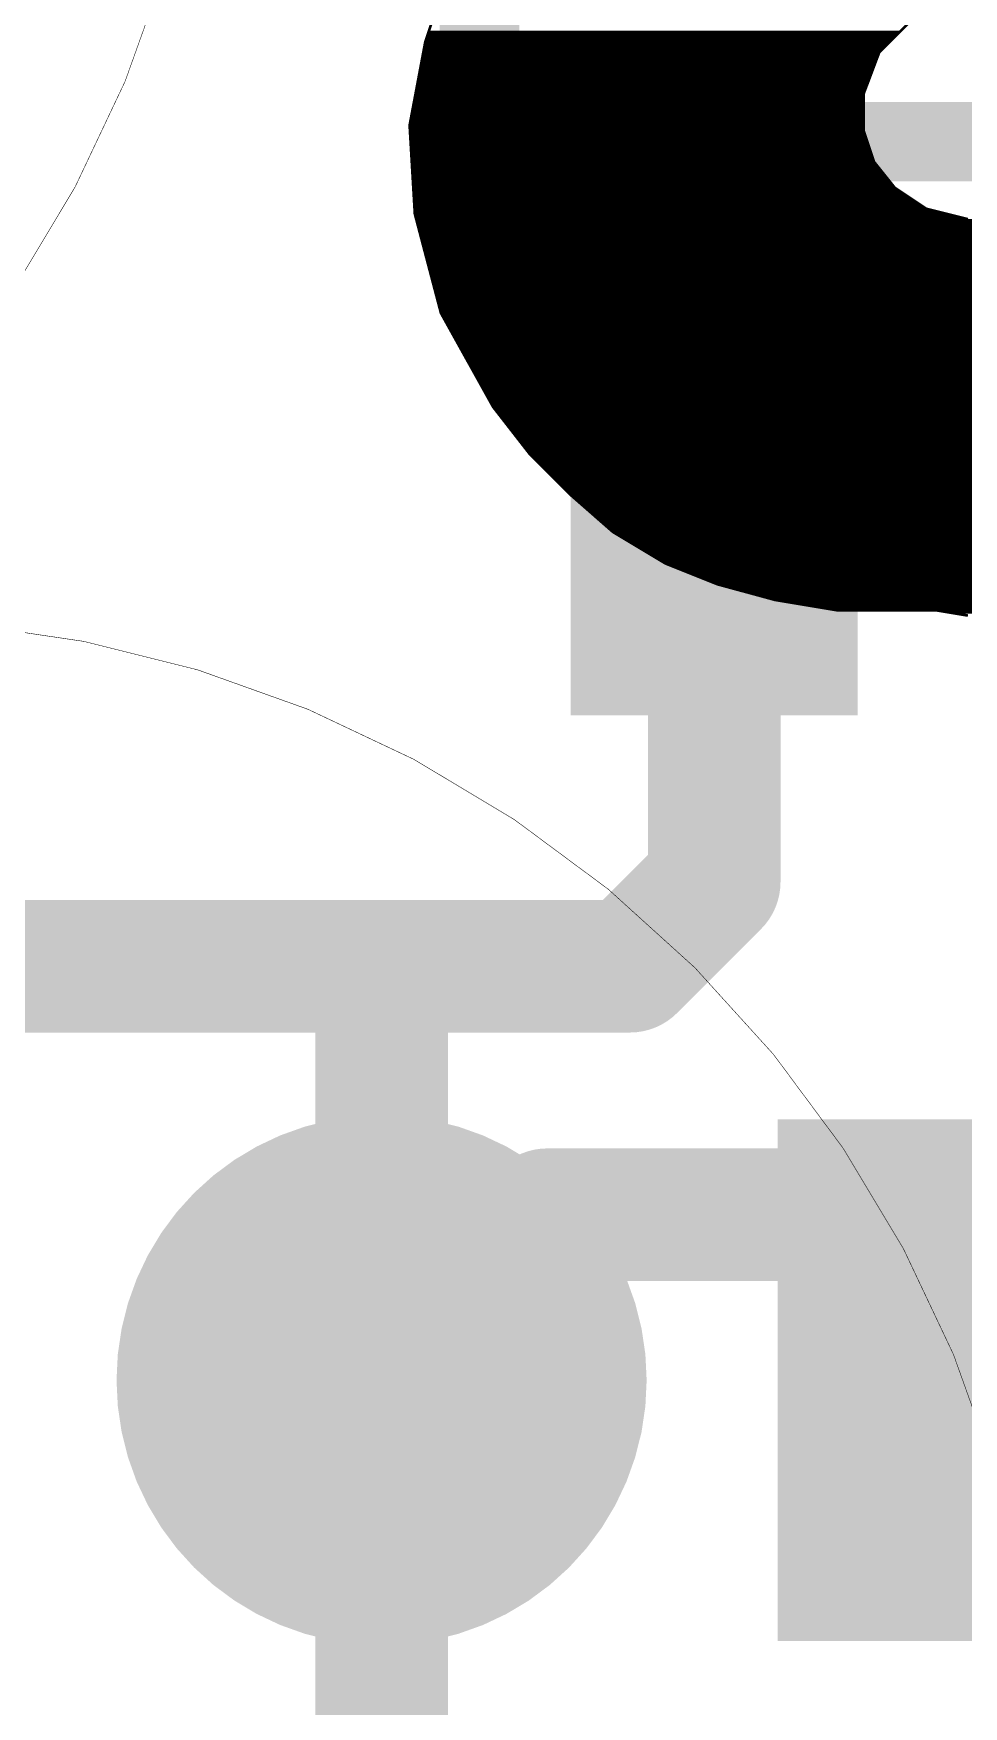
# Model space of a CAD drawing. Extents: x -45 to 63, y -30 to 12.
# Drawn here: x -3.842 to -2.06, y -6.341 to -3.133 of the extents above; entities that cross this region are included whole.
import ezdxf

# ---------------------------------------------------------------- set-up
doc = ezdxf.new("R2010")
doc.units = 0
for name, color, linetype in [('1', 12, 'CONTINUOUS'), ('16', 132, 'CONTINUOUS'), ('18', 110, 'CONTINUOUS'), ('20', 53, 'CONTINUOUS'), ('22', 40, 'CONTINUOUS'), ('49', 253, 'CONTINUOUS'), ('51', 53, 'CONTINUOUS')]:
    doc.layers.add(name, color=color, linetype=linetype)

# ---------------------------------------------------------------- blocks, each defined once
blk = doc.blocks.new('RECT')
blk.add_solid([(-0.5, -0.5), (0.5, -0.5), (-0.5, 0.5), (0.5, 0.5)])
blk = doc.blocks.new('ROUNDV')
at = {"const_width": 0.5}
blk.add_lwpolyline([(0, -0.25, 1), (0, 0.25, 1), (0, -0.25)], format="xyb", dxfattribs=at)

msp = doc.modelspace()

# ---------------------------------------------------------------- linework, layer by layer
at = {"layer": '1', "const_width": 0.254}
for points in [[(-2.5375, -3.8401), (-2.5375, -4.76)], [(-2.5375, -4.76), (-2.6987, -4.9213)], [(-3.175, -4.9213), (-4.3887, -4.9213)], [(-2.6987, -4.9213), (-3.175, -4.9213)], [(-3.175, -4.9213), (-3.175, -5.715)], [(-3.175, -6.5088), (-3.175, -5.715)]]:
    msp.add_lwpolyline(points, dxfattribs=at)
at = {"layer": '1', "const_width": 0.127}
for points in [[(-2.474, -3.8401, 1), (-2.601, -3.8401)], [(-2.4926, -4.8049, 1), (-2.5824, -4.7151)], [(-2.601, -4.76, 1), (-2.474, -4.76)], [(-3.175, -4.8578, 1), (-3.175, -4.9848)], [(-3.1115, -4.9213, 1), (-3.2385, -4.9213)], [(-3.175, -4.9848, 1), (-3.175, -4.8578)], [(-2.6987, -4.9848, 1), (-2.6987, -4.8578)], [(-2.7437, -4.8763, 1), (-2.6538, -4.9662)], [(-3.1115, -5.715, 1), (-3.2385, -5.715)], [(-3.2385, -5.715, 1), (-3.1115, -5.715)]]:
    msp.add_lwpolyline(points, format="xyb", dxfattribs=at)
at = {"layer": '16', "const_width": 0.254}
for points in [[(-2.8575, -5.3975), (-3.175, -5.715)], [(2.54, -5.3975), (-2.8575, -5.3975)]]:
    msp.add_lwpolyline(points, dxfattribs=at)
at = {"layer": '16', "const_width": 0.127}
for points in [[(-2.8575, -5.334, 1), (-2.8575, -5.461)], [(-2.8126, -5.4424, 1), (-2.9024, -5.3526)], [(-3.2199, -5.6701, 1), (-3.1301, -5.7599)]]:
    msp.add_lwpolyline(points, format="xyb", dxfattribs=at)
at = {"layer": '20', "const_width": 0.254}
msp.add_lwpolyline([(0, -16.764, 1), (0, 11.684, 1), (0, -16.764)], format="xyb", dxfattribs=at)
at = {"layer": '22', "const_width": 0.0051}
for points in [[(-3.0913, -3.1488), (-3.0413, -2.9988)], [(-2.1513, -3.0988), (-2.2212, -3.1688)], [(-3.0901, -3.1453), (-2.1978, -3.1453)], [(-3.0884, -3.1402), (-2.1927, -3.1402)], [(-3.0867, -3.1351), (-2.1876, -3.1351)], [(-3.085, -3.1301), (-2.1825, -3.1301)], [(-3.1213, -3.3088), (-3.0913, -3.1488)], [(-3.0963, -3.1758), (-2.2239, -3.1758)], [(-3.0954, -3.1707), (-2.222, -3.1707)], [(-3.0944, -3.1656), (-2.2181, -3.1656)], [(-3.0935, -3.1605), (-2.213, -3.1605)], [(-3.0925, -3.1555), (-2.208, -3.1555)], [(-3.0916, -3.1504), (-2.2029, -3.1504)], [(-2.2212, -3.1688), (-2.2513, -3.2488)], [(-3.102, -3.2063), (-2.2353, -3.2063)], [(-3.1011, -3.2012), (-2.2334, -3.2012)], [(-3.1001, -3.1961), (-2.2315, -3.1961)], [(-3.0992, -3.191), (-2.2296, -3.191)], [(-3.0982, -3.1859), (-2.2277, -3.1859)], [(-3.0973, -3.1809), (-2.2258, -3.1809)], [(-3.1087, -3.2418), (-2.2487, -3.2418)], [(-3.1078, -3.2368), (-2.2468, -3.2368)], [(-3.1068, -3.2317), (-2.2448, -3.2317)], [(-3.1058, -3.2266), (-2.2429, -3.2266)], [(-3.1049, -3.2215), (-2.241, -3.2215)], [(-3.1039, -3.2164), (-2.2391, -3.2164)], [(-3.103, -3.2114), (-2.2372, -3.2114)], [(-3.1144, -3.2723), (-2.2513, -3.2723)], [(-3.1135, -3.2672), (-2.2513, -3.2672)], [(-3.1125, -3.2622), (-2.2513, -3.2622)], [(-3.1116, -3.2571), (-2.2513, -3.2571)], [(-3.1106, -3.252), (-2.2513, -3.252)], [(-3.1097, -3.2469), (-2.2506, -3.2469)], [(-2.2513, -3.2488), (-2.2513, -3.3188)], [(-3.1201, -3.3028), (-2.2513, -3.3028)], [(-3.1192, -3.2977), (-2.2513, -3.2977)], [(-3.1182, -3.2927), (-2.2513, -3.2927)], [(-3.1173, -3.2876), (-2.2513, -3.2876)], [(-3.1163, -3.2825), (-2.2513, -3.2825)], [(-3.1154, -3.2774), (-2.2513, -3.2774)], [(-3.1113, -3.4788), (-3.1213, -3.3088)], [(-3.1211, -3.3079), (-2.2513, -3.3079)], [(-3.121, -3.313), (-2.2513, -3.313)], [(-3.1207, -3.3181), (-2.2513, -3.3181)], [(-3.1204, -3.3231), (-2.2498, -3.3231)], [(-3.1201, -3.3282), (-2.2481, -3.3282)], [(-3.1198, -3.3333), (-2.2464, -3.3333)], [(-3.1195, -3.3384), (-2.2447, -3.3384)], [(-2.2513, -3.3188), (-2.2313, -3.3788)], [(-3.1192, -3.3435), (-2.243, -3.3435)], [(-3.1189, -3.3485), (-2.2413, -3.3485)], [(-3.1186, -3.3536), (-2.2396, -3.3536)], [(-3.1183, -3.3587), (-2.2379, -3.3587)], [(-3.118, -3.3638), (-2.2362, -3.3638)], [(-3.1177, -3.3689), (-2.2345, -3.3689)], [(-3.1174, -3.374), (-2.2329, -3.374)], [(-3.1171, -3.379), (-2.231, -3.379)], [(-3.1168, -3.3841), (-2.227, -3.3841)], [(-3.1165, -3.3892), (-2.2229, -3.3892)], [(-3.1162, -3.3943), (-2.2188, -3.3943)], [(-3.1159, -3.3994), (-2.2148, -3.3994)], [(-2.2313, -3.3788), (-2.1913, -3.4287)], [(-3.1156, -3.4044), (-2.2107, -3.4044)], [(-3.1153, -3.4095), (-2.2066, -3.4095)], [(-3.115, -3.4146), (-2.2026, -3.4146)], [(-3.1147, -3.4197), (-2.1985, -3.4197)], [(-3.1144, -3.4248), (-2.1944, -3.4248)], [(-3.1141, -3.4298), (-2.1896, -3.4298)], [(-3.1138, -3.4349), (-2.182, -3.4349)], [(-2.1913, -3.4287), (-2.1313, -3.4688)], [(-3.1135, -3.44), (-2.1744, -3.44)], [(-3.1132, -3.4451), (-2.1667, -3.4451)], [(-3.1129, -3.4502), (-2.1591, -3.4502)], [(-3.1126, -3.4553), (-2.1515, -3.4553)], [(-3.1123, -3.4603), (-2.1439, -3.4603)], [(-3.112, -3.4654), (-2.1363, -3.4654)], [(-3.1117, -3.4705), (-2.1243, -3.4705)], [(-3.1114, -3.4756), (-2.104, -3.4756)], [(-3.0613, -3.6688), (-3.1113, -3.4788)], [(-3.1107, -3.4807), (-2.0836, -3.4807)], [(-3.1094, -3.4857), (-2.0633, -3.4857)], [(-3.1081, -3.4908), (-1.4335, -3.4908)], [(-3.1067, -3.4959), (-1.4329, -3.4959)], [(-2.1313, -3.4688), (-2.0513, -3.4888)], [(-3.1054, -3.501), (-1.4322, -3.501)], [(-3.1041, -3.5061), (-1.4316, -3.5061)], [(-3.1027, -3.5111), (-1.4313, -3.5111)], [(-3.1014, -3.5162), (-1.4313, -3.5162)], [(-3.1, -3.5213), (-1.4313, -3.5213)], [(-3.0987, -3.5264), (-1.4313, -3.5264)], [(-3.0974, -3.5315), (-1.4313, -3.5315)], [(-3.096, -3.5366), (-1.4313, -3.5366)], [(-3.0947, -3.5416), (-1.4313, -3.5416)], [(-3.0934, -3.5467), (-1.4313, -3.5467)], [(-3.092, -3.5518), (-1.4313, -3.5518)], [(-3.0907, -3.5569), (-1.4313, -3.5569)], [(-3.0894, -3.562), (-1.4313, -3.562)], [(-3.088, -3.567), (-1.4313, -3.567)], [(-3.0867, -3.5721), (-1.4313, -3.5721)], [(-3.0853, -3.5772), (-1.4313, -3.5772)], [(-3.084, -3.5823), (-1.4313, -3.5823)], [(-3.0827, -3.5874), (-1.4313, -3.5874)], [(-3.0813, -3.5924), (-1.4313, -3.5924)], [(-3.08, -3.5975), (-1.4313, -3.5975)], [(-3.0787, -3.6026), (-1.4313, -3.6026)], [(-3.0773, -3.6077), (-1.4313, -3.6077)], [(-3.076, -3.6128), (-1.4313, -3.6128)], [(-3.0746, -3.6179), (-1.4313, -3.6179)], [(-3.0733, -3.6229), (-1.4313, -3.6229)], [(-3.072, -3.628), (-1.4313, -3.628)], [(-3.0706, -3.6331), (-1.4313, -3.6331)], [(-3.0693, -3.6382), (-1.4313, -3.6382)], [(-3.068, -3.6433), (-1.4313, -3.6433)], [(-3.0666, -3.6483), (-1.4313, -3.6483)], [(-3.0653, -3.6534), (-1.4313, -3.6534)], [(-3.0639, -3.6585), (-1.4313, -3.6585)], [(-3.0626, -3.6636), (-1.4313, -3.6636)], [(-3.0613, -3.6687), (-1.4313, -3.6687)], [(-2.9613, -3.8488), (-3.0613, -3.6688)], [(-3.0585, -3.6737), (-1.4313, -3.6737)], [(-3.0556, -3.6788), (-1.4313, -3.6788)], [(-3.0528, -3.6839), (-1.4313, -3.6839)], [(-3.05, -3.689), (-1.4313, -3.689)], [(-3.0472, -3.6941), (-1.4313, -3.6941)], [(-3.0444, -3.6992), (-1.4313, -3.6992)], [(-3.0415, -3.7042), (-1.4313, -3.7042)], [(-3.0387, -3.7093), (-1.4313, -3.7093)], [(-3.0359, -3.7144), (-1.4313, -3.7144)], [(-3.0331, -3.7195), (-1.4313, -3.7195)], [(-3.0302, -3.7246), (-1.4313, -3.7246)], [(-3.0274, -3.7296), (-1.4313, -3.7296)], [(-3.0246, -3.7347), (-1.4313, -3.7347)], [(-3.0218, -3.7398), (-1.4313, -3.7398)], [(-3.019, -3.7449), (-1.4313, -3.7449)], [(-3.0161, -3.75), (-1.4313, -3.75)], [(-3.0133, -3.755), (-1.4313, -3.755)], [(-3.0105, -3.7601), (-1.4313, -3.7601)], [(-3.0077, -3.7652), (-1.4313, -3.7652)], [(-3.0048, -3.7703), (-1.4313, -3.7703)], [(-3.002, -3.7754), (-1.4313, -3.7754)], [(-2.9992, -3.7805), (-1.4313, -3.7805)], [(-2.9964, -3.7855), (-1.4313, -3.7855)], [(-2.9935, -3.7906), (-1.4313, -3.7906)], [(-2.9907, -3.7957), (-1.4313, -3.7957)], [(-2.9879, -3.8008), (-1.4313, -3.8008)], [(-2.9851, -3.8059), (-1.4313, -3.8059)], [(-2.9823, -3.8109), (-1.4313, -3.8109)], [(-2.9794, -3.816), (-1.4313, -3.816)], [(-2.9766, -3.8211), (-1.4313, -3.8211)], [(-2.9738, -3.8262), (-1.4313, -3.8262)], [(-2.971, -3.8313), (-1.4313, -3.8313)], [(-2.9681, -3.8363), (-1.4313, -3.8363)], [(-2.9653, -3.8414), (-1.4313, -3.8414)], [(-2.9625, -3.8465), (-1.4313, -3.8465)], [(-2.8913, -3.9388), (-2.9613, -3.8488)], [(-2.959, -3.8516), (-1.4313, -3.8516)], [(-2.9551, -3.8567), (-1.4313, -3.8567)], [(-2.9511, -3.8618), (-1.4313, -3.8618)], [(-2.9472, -3.8668), (-1.4313, -3.8668)], [(-2.9432, -3.8719), (-1.4313, -3.8719)], [(-2.9393, -3.877), (-1.4313, -3.877)], [(-2.9353, -3.8821), (-1.4313, -3.8821)], [(-2.9314, -3.8872), (-1.4313, -3.8872)], [(-2.9274, -3.8922), (-1.4313, -3.8922)], [(-2.9235, -3.8973), (-1.4313, -3.8973)], [(-2.9195, -3.9024), (-1.4313, -3.9024)], [(-2.9156, -3.9075), (-1.4313, -3.9075)], [(-2.9116, -3.9126), (-1.4313, -3.9126)], [(-2.9077, -3.9176), (-1.4313, -3.9176)], [(-2.9037, -3.9227), (-1.4313, -3.9227)], [(-2.8998, -3.9278), (-1.4313, -3.9278)], [(-2.8958, -3.9329), (-1.4313, -3.9329)], [(-2.8919, -3.938), (-1.4313, -3.938)], [(-2.8113, -4.0187), (-2.8913, -3.9388)], [(-2.887, -3.9431), (-1.4313, -3.9431)], [(-2.8819, -3.9481), (-1.4313, -3.9481)], [(-2.8768, -3.9532), (-1.4313, -3.9532)], [(-2.8717, -3.9583), (-1.4313, -3.9583)], [(-2.8666, -3.9634), (-1.4313, -3.9634)], [(-2.8615, -3.9685), (-1.4313, -3.9685)], [(-2.8565, -3.9735), (-1.4313, -3.9735)], [(-2.8514, -3.9786), (-1.4313, -3.9786)], [(-2.8463, -3.9837), (-1.4313, -3.9837)], [(-2.8412, -3.9888), (-1.4313, -3.9888)], [(-2.8361, -3.9939), (-1.4313, -3.9939)], [(-2.8311, -3.9989), (-1.4313, -3.9989)], [(-2.826, -4.004), (-1.4313, -4.004)], [(-2.8209, -4.0091), (-1.4313, -4.0091)], [(-2.8158, -4.0142), (-1.4313, -4.0142)], [(-2.7313, -4.0888), (-2.8113, -4.0187)], [(-2.8107, -4.0193), (-1.4313, -4.0193)], [(-2.8049, -4.0244), (-1.4313, -4.0244)], [(-2.799, -4.0294), (-1.4313, -4.0294)], [(-2.7932, -4.0345), (-1.4313, -4.0345)], [(-2.7874, -4.0396), (-1.4313, -4.0396)], [(-2.7816, -4.0447), (-1.4313, -4.0447)], [(-2.7758, -4.0498), (-1.4313, -4.0498)], [(-2.77, -4.0548), (-1.4313, -4.0548)], [(-2.7642, -4.0599), (-1.4313, -4.0599)], [(-2.7584, -4.065), (-1.4313, -4.065)], [(-2.7526, -4.0701), (-1.4313, -4.0701)], [(-2.7468, -4.0752), (-1.4313, -4.0752)], [(-2.741, -4.0802), (-1.4313, -4.0802)], [(-2.7352, -4.0853), (-1.4313, -4.0853)], [(-2.6313, -4.1488), (-2.7313, -4.0888)], [(-2.7285, -4.0904), (-1.4313, -4.0904)], [(-2.72, -4.0955), (-1.4313, -4.0955)], [(-2.7116, -4.1006), (-1.4313, -4.1006)], [(-2.7031, -4.1056), (-1.4313, -4.1056)], [(-2.6946, -4.1107), (-1.4313, -4.1107)], [(-2.6861, -4.1158), (-1.4313, -4.1158)], [(-2.6777, -4.1209), (-1.4313, -4.1209)], [(-2.6692, -4.126), (-1.4313, -4.126)], [(-2.6607, -4.1311), (-1.4313, -4.1311)], [(-2.6523, -4.1361), (-1.4313, -4.1361)], [(-2.6438, -4.1412), (-1.4313, -4.1412)], [(-2.6353, -4.1463), (-1.4313, -4.1463)], [(-2.5313, -4.1888), (-2.6313, -4.1488)], [(-2.6247, -4.1514), (-1.4313, -4.1514)], [(-2.612, -4.1565), (-1.4313, -4.1565)], [(-2.5993, -4.1615), (-1.4313, -4.1615)], [(-2.5866, -4.1666), (-1.4313, -4.1666)], [(-2.5739, -4.1717), (-1.4313, -4.1717)], [(-2.5612, -4.1768), (-1.4313, -4.1768)], [(-2.5485, -4.1819), (-1.4313, -4.1819)], [(-2.5358, -4.187), (-1.4313, -4.187)], [(-2.4213, -4.2188), (-2.5313, -4.1888)], [(-2.5192, -4.192), (-1.4313, -4.192)], [(-2.5006, -4.1971), (-1.4313, -4.1971)], [(-2.482, -4.2022), (-1.4313, -4.2022)], [(-2.4633, -4.2073), (-1.4313, -4.2073)], [(-2.4447, -4.2124), (-1.4313, -4.2124)], [(-2.4261, -4.2174), (-1.4313, -4.2174)], [(-2.3013, -4.2388), (-2.4213, -4.2188)], [(-2.3986, -4.2225), (-1.4313, -4.2225)], [(-2.3681, -4.2276), (-1.4313, -4.2276)], [(-2.3377, -4.2327), (-1.4313, -4.2327)], [(-2.3072, -4.2378), (-1.4313, -4.2378)], [(-2.1113, -4.2388), (-2.3013, -4.2388)], [(-2.0513, -4.2488), (-2.1113, -4.2388)], [(-2.0867, -4.2428), (-1.4313, -4.2428)]]:
    msp.add_lwpolyline(points, dxfattribs=at)
at = {"layer": '22', "const_width": 0.0025}
for points in [[(-3.0901, -3.144, 1), (-3.0901, -3.1466)], [(-3.0884, -3.1389, 1), (-3.0884, -3.1415)], [(-3.0867, -3.1339, 1), (-3.0867, -3.1364)], [(-2.1978, -3.1466, 1), (-2.1978, -3.144)], [(-2.1927, -3.1415, 1), (-2.1927, -3.1389)], [(-2.1876, -3.1364, 1), (-2.1876, -3.1339)], [(-3.0963, -3.1745, 1), (-3.0963, -3.1771)], [(-3.0954, -3.1694, 1), (-3.0954, -3.172)], [(-3.0944, -3.1643, 1), (-3.0944, -3.1669)], [(-3.0935, -3.1593, 1), (-3.0935, -3.1618)], [(-3.0925, -3.1542, 1), (-3.0925, -3.1567)], [(-3.0916, -3.1491, 1), (-3.0916, -3.1516)], [(-3.09, -3.149, 1), (-3.0925, -3.1485)], [(-3.0925, -3.1483, 1), (-3.09, -3.1492)], [(-2.2239, -3.1771, 1), (-2.2239, -3.1745)], [(-2.2201, -3.1692, 1), (-2.2224, -3.1683)], [(-2.2221, -3.1679, 1), (-2.2204, -3.1696)], [(-2.222, -3.172, 1), (-2.222, -3.1694)], [(-2.2181, -3.1669, 1), (-2.2181, -3.1643)], [(-2.213, -3.1618, 1), (-2.213, -3.1593)], [(-2.208, -3.1567, 1), (-2.208, -3.1542)], [(-2.2029, -3.1516, 1), (-2.2029, -3.1491)], [(-3.102, -3.205, 1), (-3.102, -3.2075)], [(-3.1011, -3.1999, 1), (-3.1011, -3.2025)], [(-3.1001, -3.1948, 1), (-3.1001, -3.1974)], [(-3.0992, -3.1898, 1), (-3.0992, -3.1923)], [(-3.0982, -3.1847, 1), (-3.0982, -3.1872)], [(-3.0973, -3.1796, 1), (-3.0973, -3.1821)], [(-2.2353, -3.2075, 1), (-2.2353, -3.205)], [(-2.2334, -3.2025, 1), (-2.2334, -3.1999)], [(-2.2315, -3.1974, 1), (-2.2315, -3.1948)], [(-2.2296, -3.1923, 1), (-2.2296, -3.1898)], [(-2.2277, -3.1872, 1), (-2.2277, -3.1847)], [(-2.2258, -3.1821, 1), (-2.2258, -3.1796)], [(-3.1087, -3.2406, 1), (-3.1087, -3.2431)], [(-3.1078, -3.2355, 1), (-3.1078, -3.238)], [(-3.1068, -3.2304, 1), (-3.1068, -3.2329)], [(-3.1058, -3.2253, 1), (-3.1058, -3.2279)], [(-3.1049, -3.2202, 1), (-3.1049, -3.2228)], [(-3.1039, -3.2152, 1), (-3.1039, -3.2177)], [(-3.103, -3.2101, 1), (-3.103, -3.2126)], [(-2.2487, -3.2431, 1), (-2.2487, -3.2406)], [(-2.2468, -3.238, 1), (-2.2468, -3.2355)], [(-2.2448, -3.2329, 1), (-2.2448, -3.2304)], [(-2.2429, -3.2279, 1), (-2.2429, -3.2253)], [(-2.241, -3.2228, 1), (-2.241, -3.2202)], [(-2.2391, -3.2177, 1), (-2.2391, -3.2152)], [(-2.2372, -3.2126, 1), (-2.2372, -3.2101)], [(-3.1144, -3.2711, 1), (-3.1144, -3.2736)], [(-3.1135, -3.266, 1), (-3.1135, -3.2685)], [(-3.1125, -3.2609, 1), (-3.1125, -3.2634)], [(-3.1116, -3.2558, 1), (-3.1116, -3.2584)], [(-3.1106, -3.2507, 1), (-3.1106, -3.2533)], [(-3.1097, -3.2456, 1), (-3.1097, -3.2482)], [(-2.25, -3.2488, 1), (-2.2525, -3.2488)], [(-2.2524, -3.2483, 1), (-2.2501, -3.2492)], [(-2.2513, -3.2533, 1), (-2.2513, -3.2507)], [(-2.2513, -3.2584, 1), (-2.2513, -3.2558)], [(-2.2513, -3.2634, 1), (-2.2513, -3.2609)], [(-2.2513, -3.2685, 1), (-2.2513, -3.266)], [(-2.2513, -3.2736, 1), (-2.2513, -3.2711)], [(-2.2506, -3.2482, 1), (-2.2506, -3.2456)], [(-3.1201, -3.3015, 1), (-3.1201, -3.3041)], [(-3.1192, -3.2965, 1), (-3.1192, -3.299)], [(-3.1182, -3.2914, 1), (-3.1182, -3.2939)], [(-3.1173, -3.2863, 1), (-3.1173, -3.2888)], [(-3.1163, -3.2812, 1), (-3.1163, -3.2838)], [(-3.1154, -3.2761, 1), (-3.1154, -3.2787)], [(-2.2513, -3.2787, 1), (-2.2513, -3.2761)], [(-2.2513, -3.2838, 1), (-2.2513, -3.2812)], [(-2.2513, -3.2888, 1), (-2.2513, -3.2863)], [(-2.2513, -3.2939, 1), (-2.2513, -3.2914)], [(-2.2513, -3.299, 1), (-2.2513, -3.2965)], [(-2.2513, -3.3041, 1), (-2.2513, -3.3015)], [(-3.12, -3.3087, 1), (-3.1225, -3.3088)], [(-3.1225, -3.3085, 1), (-3.12, -3.309)], [(-3.1211, -3.3066, 1), (-3.1211, -3.3092)], [(-3.121, -3.3117, 1), (-3.121, -3.3142)], [(-3.1207, -3.3168, 1), (-3.1207, -3.3193)], [(-3.1204, -3.3219, 1), (-3.1204, -3.3244)], [(-3.1201, -3.3269, 1), (-3.1201, -3.3295)], [(-3.1198, -3.332, 1), (-3.1198, -3.3346)], [(-3.1195, -3.3371, 1), (-3.1195, -3.3397)], [(-2.25, -3.3183, 1), (-2.2525, -3.3192)], [(-2.2525, -3.3188, 1), (-2.25, -3.3188)], [(-2.2513, -3.3092, 1), (-2.2513, -3.3066)], [(-2.2513, -3.3142, 1), (-2.2513, -3.3117)], [(-2.2513, -3.3193, 1), (-2.2513, -3.3168)], [(-2.2498, -3.3244, 1), (-2.2498, -3.3219)], [(-2.2481, -3.3295, 1), (-2.2481, -3.3269)], [(-2.2464, -3.3346, 1), (-2.2464, -3.332)], [(-2.2447, -3.3397, 1), (-2.2447, -3.3371)], [(-3.1192, -3.3422, 1), (-3.1192, -3.3447)], [(-3.1189, -3.3473, 1), (-3.1189, -3.3498)], [(-3.1186, -3.3524, 1), (-3.1186, -3.3549)], [(-3.1183, -3.3574, 1), (-3.1183, -3.36)], [(-3.118, -3.3625, 1), (-3.118, -3.3651)], [(-3.1177, -3.3676, 1), (-3.1177, -3.3701)], [(-2.243, -3.3447, 1), (-2.243, -3.3422)], [(-2.2413, -3.3498, 1), (-2.2413, -3.3473)], [(-2.2396, -3.3549, 1), (-2.2396, -3.3524)], [(-2.2379, -3.36, 1), (-2.2379, -3.3574)], [(-2.2362, -3.3651, 1), (-2.2362, -3.3625)], [(-2.2345, -3.3701, 1), (-2.2345, -3.3676)], [(-3.1174, -3.3727, 1), (-3.1174, -3.3752)], [(-3.1171, -3.3778, 1), (-3.1171, -3.3803)], [(-3.1168, -3.3828, 1), (-3.1168, -3.3854)], [(-3.1165, -3.3879, 1), (-3.1165, -3.3905)], [(-3.1162, -3.393, 1), (-3.1162, -3.3955)], [(-3.1159, -3.3981, 1), (-3.1159, -3.4006)], [(-2.2329, -3.3752, 1), (-2.2329, -3.3727)], [(-2.2325, -3.3792, 1), (-2.23, -3.3783)], [(-2.2303, -3.378, 1), (-2.2322, -3.3795)], [(-2.231, -3.3803, 1), (-2.231, -3.3778)], [(-2.227, -3.3854, 1), (-2.227, -3.3828)], [(-2.2229, -3.3905, 1), (-2.2229, -3.3879)], [(-2.2188, -3.3955, 1), (-2.2188, -3.393)], [(-2.2148, -3.4006, 1), (-2.2148, -3.3981)], [(-3.1156, -3.4032, 1), (-3.1156, -3.4057)], [(-3.1153, -3.4082, 1), (-3.1153, -3.4108)], [(-3.115, -3.4133, 1), (-3.115, -3.4159)], [(-3.1147, -3.4184, 1), (-3.1147, -3.421)], [(-3.1144, -3.4235, 1), (-3.1144, -3.426)], [(-3.1141, -3.4286, 1), (-3.1141, -3.4311)], [(-3.1138, -3.4337, 1), (-3.1138, -3.4362)], [(-2.2107, -3.4057, 1), (-2.2107, -3.4032)], [(-2.2066, -3.4108, 1), (-2.2066, -3.4082)], [(-2.2026, -3.4159, 1), (-2.2026, -3.4133)], [(-2.1985, -3.421, 1), (-2.1985, -3.4184)], [(-2.1944, -3.426, 1), (-2.1944, -3.4235)], [(-2.1905, -3.4277, 1), (-2.192, -3.4298)], [(-2.1922, -3.4295, 1), (-2.1903, -3.428)], [(-2.1896, -3.4311, 1), (-2.1896, -3.4286)], [(-2.182, -3.4362, 1), (-2.182, -3.4337)], [(-3.1135, -3.4387, 1), (-3.1135, -3.4413)], [(-3.1132, -3.4438, 1), (-3.1132, -3.4464)], [(-3.1129, -3.4489, 1), (-3.1129, -3.4514)], [(-3.1126, -3.454, 1), (-3.1126, -3.4565)], [(-3.1123, -3.4591, 1), (-3.1123, -3.4616)], [(-3.112, -3.4641, 1), (-3.112, -3.4667)], [(-2.1744, -3.4413, 1), (-2.1744, -3.4387)], [(-2.1667, -3.4464, 1), (-2.1667, -3.4438)], [(-2.1591, -3.4514, 1), (-2.1591, -3.4489)], [(-2.1515, -3.4565, 1), (-2.1515, -3.454)], [(-2.1439, -3.4616, 1), (-2.1439, -3.4591)], [(-2.1363, -3.4667, 1), (-2.1363, -3.4641)], [(-3.1117, -3.4692, 1), (-3.1117, -3.4718)], [(-3.1114, -3.4743, 1), (-3.1114, -3.4768)], [(-3.11, -3.4784, 1), (-3.1125, -3.4791)], [(-3.1125, -3.4788, 1), (-3.11, -3.4787)], [(-3.1107, -3.4794, 1), (-3.1107, -3.4819)], [(-3.1094, -3.4845, 1), (-3.1094, -3.487)], [(-3.1081, -3.4895, 1), (-3.1081, -3.4921)], [(-3.1067, -3.4946, 1), (-3.1067, -3.4972)], [(-2.1309, -3.4675, 1), (-2.1316, -3.47)], [(-2.132, -3.4698, 1), (-2.1305, -3.4677)], [(-2.1243, -3.4718, 1), (-2.1243, -3.4692)], [(-2.104, -3.4768, 1), (-2.104, -3.4743)], [(-2.0836, -3.4819, 1), (-2.0836, -3.4794)], [(-2.0633, -3.487, 1), (-2.0633, -3.4845)], [(-3.1054, -3.4997, 1), (-3.1054, -3.5023)], [(-3.1041, -3.5048, 1), (-3.1041, -3.5073)], [(-3.1027, -3.5099, 1), (-3.1027, -3.5124)], [(-3.1014, -3.515, 1), (-3.1014, -3.5175)], [(-3.1, -3.52, 1), (-3.1, -3.5226)], [(-3.0987, -3.5251, 1), (-3.0987, -3.5277)], [(-3.0974, -3.5302, 1), (-3.0974, -3.5327)], [(-3.096, -3.5353, 1), (-3.096, -3.5378)], [(-3.0947, -3.5404, 1), (-3.0947, -3.5429)], [(-3.0934, -3.5454, 1), (-3.0934, -3.548)], [(-3.092, -3.5505, 1), (-3.092, -3.5531)], [(-3.0907, -3.5556, 1), (-3.0907, -3.5581)], [(-3.0894, -3.5607, 1), (-3.0894, -3.5632)], [(-3.088, -3.5658, 1), (-3.088, -3.5683)], [(-3.0867, -3.5708, 1), (-3.0867, -3.5734)], [(-3.0853, -3.5759, 1), (-3.0853, -3.5785)], [(-3.084, -3.581, 1), (-3.084, -3.5836)], [(-3.0827, -3.5861, 1), (-3.0827, -3.5886)], [(-3.0813, -3.5912, 1), (-3.0813, -3.5937)], [(-3.08, -3.5963, 1), (-3.08, -3.5988)], [(-3.0787, -3.6013, 1), (-3.0787, -3.6039)], [(-3.0773, -3.6064, 1), (-3.0773, -3.609)], [(-3.076, -3.6115, 1), (-3.076, -3.614)], [(-3.0746, -3.6166, 1), (-3.0746, -3.6191)], [(-3.0733, -3.6217, 1), (-3.0733, -3.6242)], [(-3.072, -3.6267, 1), (-3.072, -3.6293)], [(-3.0706, -3.6318, 1), (-3.0706, -3.6344)], [(-3.0693, -3.6369, 1), (-3.0693, -3.6394)], [(-3.068, -3.642, 1), (-3.068, -3.6445)], [(-3.0666, -3.6471, 1), (-3.0666, -3.6496)], [(-3.0653, -3.6521, 1), (-3.0653, -3.6547)], [(-3.0639, -3.6572, 1), (-3.0639, -3.6598)], [(-3.0626, -3.6623, 1), (-3.0626, -3.6649)], [(-3.0601, -3.6681, 1), (-3.0624, -3.6694)], [(-3.0613, -3.6674, 1), (-3.0613, -3.6699)], [(-3.0625, -3.6691, 1), (-3.06, -3.6684)], [(-3.0585, -3.6725, 1), (-3.0585, -3.675)], [(-3.0556, -3.6776, 1), (-3.0556, -3.6801)], [(-3.0528, -3.6826, 1), (-3.0528, -3.6852)], [(-3.05, -3.6877, 1), (-3.05, -3.6903)], [(-3.0472, -3.6928, 1), (-3.0472, -3.6953)], [(-3.0444, -3.6979, 1), (-3.0444, -3.7004)], [(-3.0415, -3.703, 1), (-3.0415, -3.7055)], [(-3.0387, -3.708, 1), (-3.0387, -3.7106)], [(-3.0359, -3.7131, 1), (-3.0359, -3.7157)], [(-3.0331, -3.7182, 1), (-3.0331, -3.7207)], [(-3.0302, -3.7233, 1), (-3.0302, -3.7258)], [(-3.0274, -3.7284, 1), (-3.0274, -3.7309)], [(-3.0246, -3.7334, 1), (-3.0246, -3.736)], [(-3.0218, -3.7385, 1), (-3.0218, -3.7411)], [(-3.019, -3.7436, 1), (-3.019, -3.7462)], [(-3.0161, -3.7487, 1), (-3.0161, -3.7512)], [(-3.0133, -3.7538, 1), (-3.0133, -3.7563)], [(-3.0105, -3.7589, 1), (-3.0105, -3.7614)], [(-3.0077, -3.7639, 1), (-3.0077, -3.7665)], [(-3.0048, -3.769, 1), (-3.0048, -3.7716)], [(-3.002, -3.7741, 1), (-3.002, -3.7766)], [(-2.9992, -3.7792, 1), (-2.9992, -3.7817)], [(-2.9964, -3.7843, 1), (-2.9964, -3.7868)], [(-2.9935, -3.7893, 1), (-2.9935, -3.7919)], [(-2.9907, -3.7944, 1), (-2.9907, -3.797)], [(-2.9879, -3.7995, 1), (-2.9879, -3.802)], [(-2.9851, -3.8046, 1), (-2.9851, -3.8071)], [(-2.9823, -3.8097, 1), (-2.9823, -3.8122)], [(-2.9794, -3.8147, 1), (-2.9794, -3.8173)], [(-2.9766, -3.8198, 1), (-2.9766, -3.8224)], [(-2.9738, -3.8249, 1), (-2.9738, -3.8275)], [(-2.971, -3.83, 1), (-2.971, -3.8325)], [(-2.9681, -3.8351, 1), (-2.9681, -3.8376)], [(-2.9653, -3.8402, 1), (-2.9653, -3.8427)], [(-2.9625, -3.8452, 1), (-2.9625, -3.8478)], [(-2.9602, -3.848, 1), (-2.9623, -3.8495)], [(-2.9624, -3.8494, 1), (-2.9601, -3.8481)], [(-2.959, -3.8503, 1), (-2.959, -3.8529)], [(-2.9551, -3.8554, 1), (-2.9551, -3.8579)], [(-2.9511, -3.8605, 1), (-2.9511, -3.863)], [(-2.9472, -3.8656, 1), (-2.9472, -3.8681)], [(-2.9432, -3.8706, 1), (-2.9432, -3.8732)], [(-2.9393, -3.8757, 1), (-2.9393, -3.8783)], [(-2.9353, -3.8808, 1), (-2.9353, -3.8833)], [(-2.9314, -3.8859, 1), (-2.9314, -3.8884)], [(-2.9274, -3.891, 1), (-2.9274, -3.8935)], [(-2.9235, -3.896, 1), (-2.9235, -3.8986)], [(-2.9195, -3.9011, 1), (-2.9195, -3.9037)], [(-2.9156, -3.9062, 1), (-2.9156, -3.9088)], [(-2.9116, -3.9113, 1), (-2.9116, -3.9138)], [(-2.9077, -3.9164, 1), (-2.9077, -3.9189)], [(-2.9037, -3.9215, 1), (-2.9037, -3.924)], [(-2.8998, -3.9265, 1), (-2.8998, -3.9291)], [(-2.8958, -3.9316, 1), (-2.8958, -3.9342)], [(-2.8919, -3.9367, 1), (-2.8919, -3.9392)], [(-2.8904, -3.9379, 1), (-2.8921, -3.9396)], [(-2.8923, -3.9395, 1), (-2.8902, -3.938)], [(-2.887, -3.9418, 1), (-2.887, -3.9443)], [(-2.8819, -3.9469, 1), (-2.8819, -3.9494)], [(-2.8768, -3.9519, 1), (-2.8768, -3.9545)], [(-2.8717, -3.957, 1), (-2.8717, -3.9596)], [(-2.8666, -3.9621, 1), (-2.8666, -3.9646)], [(-2.8615, -3.9672, 1), (-2.8615, -3.9697)], [(-2.8565, -3.9723, 1), (-2.8565, -3.9748)], [(-2.8514, -3.9773, 1), (-2.8514, -3.9799)], [(-2.8463, -3.9824, 1), (-2.8463, -3.985)], [(-2.8412, -3.9875, 1), (-2.8412, -3.9901)], [(-2.8361, -3.9926, 1), (-2.8361, -3.9951)], [(-2.8311, -3.9977, 1), (-2.8311, -4.0002)], [(-2.826, -4.0028, 1), (-2.826, -4.0053)], [(-2.8209, -4.0078, 1), (-2.8209, -4.0104)], [(-2.8158, -4.0129, 1), (-2.8158, -4.0155)], [(-2.8104, -4.0178, 1), (-2.8121, -4.0197)], [(-2.8121, -4.0196, 1), (-2.8104, -4.0179)], [(-2.8107, -4.018, 1), (-2.8107, -4.0205)], [(-2.8049, -4.0231, 1), (-2.8049, -4.0256)], [(-2.799, -4.0282, 1), (-2.799, -4.0307)], [(-2.7932, -4.0332, 1), (-2.7932, -4.0358)], [(-2.7874, -4.0383, 1), (-2.7874, -4.0409)], [(-2.7816, -4.0434, 1), (-2.7816, -4.0459)], [(-2.7758, -4.0485, 1), (-2.7758, -4.051)], [(-2.77, -4.0536, 1), (-2.77, -4.0561)], [(-2.7642, -4.0586, 1), (-2.7642, -4.0612)], [(-2.7584, -4.0637, 1), (-2.7584, -4.0663)], [(-2.7526, -4.0688, 1), (-2.7526, -4.0714)], [(-2.7468, -4.0739, 1), (-2.7468, -4.0764)], [(-2.741, -4.079, 1), (-2.741, -4.0815)], [(-2.7352, -4.0841, 1), (-2.7352, -4.0866)], [(-2.7306, -4.0877, 1), (-2.7319, -4.0898)], [(-2.7321, -4.0897, 1), (-2.7304, -4.0878)], [(-2.7285, -4.0891, 1), (-2.7285, -4.0917)], [(-2.72, -4.0942, 1), (-2.72, -4.0968)], [(-2.7116, -4.0993, 1), (-2.7116, -4.1018)], [(-2.7031, -4.1044, 1), (-2.7031, -4.1069)], [(-2.6946, -4.1095, 1), (-2.6946, -4.112)], [(-2.6861, -4.1145, 1), (-2.6861, -4.1171)], [(-2.6777, -4.1196, 1), (-2.6777, -4.1222)], [(-2.6692, -4.1247, 1), (-2.6692, -4.1272)], [(-2.6607, -4.1298, 1), (-2.6607, -4.1323)], [(-2.6523, -4.1349, 1), (-2.6523, -4.1374)], [(-2.6438, -4.1399, 1), (-2.6438, -4.1425)], [(-2.6353, -4.145, 1), (-2.6353, -4.1476)], [(-2.6308, -4.1476, 1), (-2.6317, -4.1499)], [(-2.6319, -4.1498, 1), (-2.6306, -4.1477)], [(-2.6247, -4.1501, 1), (-2.6247, -4.1527)], [(-2.612, -4.1552, 1), (-2.612, -4.1577)], [(-2.5993, -4.1603, 1), (-2.5993, -4.1628)], [(-2.5866, -4.1654, 1), (-2.5866, -4.1679)], [(-2.5739, -4.1704, 1), (-2.5739, -4.173)], [(-2.5612, -4.1755, 1), (-2.5612, -4.1781)], [(-2.5485, -4.1806, 1), (-2.5485, -4.1831)], [(-2.5358, -4.1857, 1), (-2.5358, -4.1882)], [(-2.5309, -4.1875, 1), (-2.5316, -4.19)], [(-2.5317, -4.1899, 1), (-2.5308, -4.1876)], [(-2.5192, -4.1908, 1), (-2.5192, -4.1933)], [(-2.5006, -4.1958, 1), (-2.5006, -4.1984)], [(-2.482, -4.2009, 1), (-2.482, -4.2035)], [(-2.4633, -4.206, 1), (-2.4633, -4.2085)], [(-2.4447, -4.2111, 1), (-2.4447, -4.2136)], [(-2.4261, -4.2162, 1), (-2.4261, -4.2187)], [(-2.421, -4.2175, 1), (-2.4215, -4.22)], [(-2.4216, -4.22, 1), (-2.4209, -4.2175)], [(-2.3986, -4.2212, 1), (-2.3986, -4.2238)], [(-2.3681, -4.2263, 1), (-2.3681, -4.2289)], [(-2.3377, -4.2314, 1), (-2.3377, -4.234)], [(-2.3072, -4.2365, 1), (-2.3072, -4.239)], [(-2.3013, -4.2375, 1), (-2.3013, -4.24)], [(-2.3015, -4.24, 1), (-2.301, -4.2375)], [(-2.111, -4.2375, 1), (-2.1115, -4.24)], [(-2.1113, -4.24, 1), (-2.1113, -4.2375)], [(-2.0867, -4.2416, 1), (-2.0867, -4.2441)]]:
    msp.add_lwpolyline(points, format="xyb", dxfattribs=at)
at = {"layer": '49'}
for points, const_width in [([(0, -10.795, 1), (0, 5.715, 1), (0, -10.795)], 0.0254), ([(-5.7785, -4.6355, 1), (-5.7785, -0.0635, 1), (-5.7785, -4.6355)], 0.001), ([(-4.191, -8.8265, 1), (-4.191, -4.2545, 1), (-4.191, -8.8265)], 0.001), ([(-0.0445, -10.6604, 1), (-0.0445, -6.0604, 1), (-0.0445, -10.6604)], 0.01)]:
    msp.add_lwpolyline(points, format="xyb", dxfattribs=dict(at, const_width=const_width))
at = {"layer": '51', "const_width": 0.1524}
for points in [[(-2.9875, -3.34), (-2.9875, -1.74)], [(-0.1875, -3.34), (-2.9875, -3.34)]]:
    msp.add_lwpolyline(points, dxfattribs=at)
at = {"layer": '51', "const_width": 0.0762}
for points in [[(-2.9875, -3.3019, 1), (-2.9875, -3.3781)], [(-3.0256, -3.34, 1), (-2.9494, -3.34)]]:
    msp.add_lwpolyline(points, format="xyb", dxfattribs=at)

# ---------------------------------------------------------------- block references
at = {"layer": '1', "xscale": 0.55, "yscale": 1.2, "rotation": 180}
msp.add_blockref('RECT', (-2.5375, -3.8401), dxfattribs=at)
at = {"layer": '1', "xscale": 1.1, "rotation": 180}
msp.add_blockref('RECT', (-1.866, -5.715), dxfattribs=at)
at = {"layer": '18', "xscale": 1.016, "yscale": 1.016}
msp.add_blockref('ROUNDV', (-3.175, -5.715), dxfattribs=at)
msp.add_blockref('ROUNDV', (-3.175, -5.715), dxfattribs=at)
at = {"layer": '51', "xscale": 0.5, "yscale": 0.65, "rotation": 180}
msp.add_blockref('RECT', (-2.5375, -3.715), dxfattribs=at)

doc.saveas('drawing.dxf')
